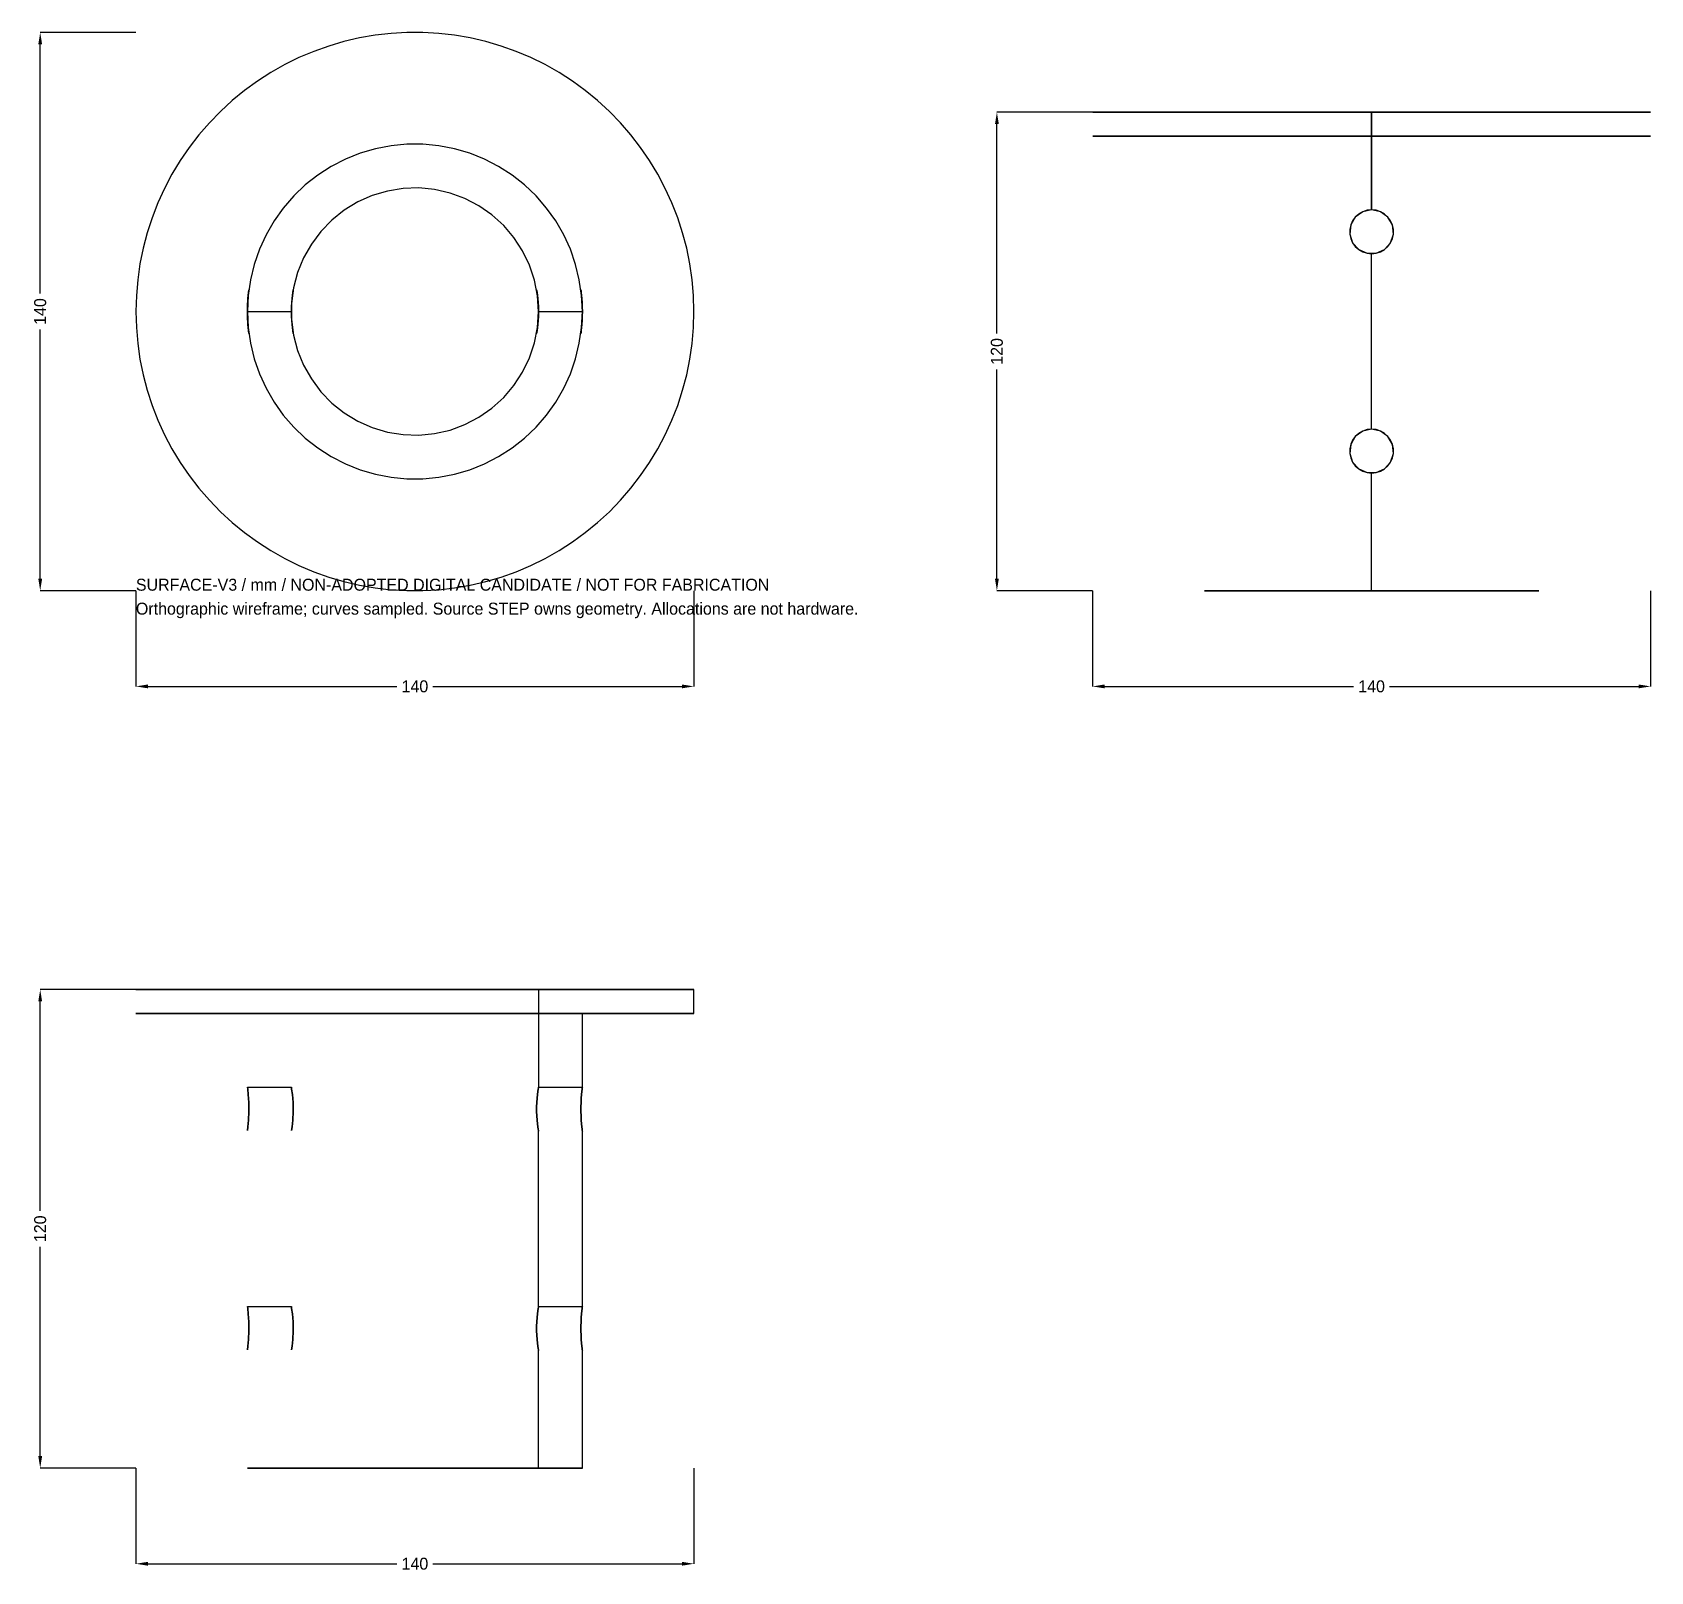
# Model space of a CAD drawing. Header units: millimetres. Extents: x -26 to 380, y -246 to 140.
import ezdxf

# ---------------------------------------------------------------- set-up
doc = ezdxf.new("R2010")
doc.units = ezdxf.units.MM
for name, color, linetype in [('DIMENSIONS', 7, 'Continuous'), ('NOTES', 7, 'Continuous'), ('XY', 7, 'Continuous'), ('XZ', 7, 'Continuous'), ('YZ', 7, 'Continuous')]:
    doc.layers.add(name, color=color, linetype=linetype)
doc.dimstyles.get("Standard").update_dxf_attribs({"dimtxt": 2.5, "dimasz": 2.5, "dimexe": 1.25, "dimexo": 0.625, "dimtad": 1, "dimcen": 2.5, "dimazin": 3, "dimtfac": 1, "dimtmove": 0, "dimatfit": 3})

# ---------------------------------------------------------------- blocks, each defined once
blk = doc.blocks.new('_CLOSEDFILLED')
at = {"color": 0, "linetype": 'BYBLOCK'}
blk.add_solid([(-1, 0.16), (0, 0), (-1, -0.16)], dxfattribs=at)
blk = doc.blocks.new('*D1')
for p, q in [((0, 0), (0, -24)), ((140, 0), (140, -24)), ((3, -24), (65.5, -24)), ((74.5, -24), (137, -24))]:
    blk.add_line(p, q)
at = {"layer": 'Defpoints'}
for p in [(0, 0), (140, 0), (0, -24)]:
    blk.add_point(p, dxfattribs=at)
at = {"layer": 'DIMENSIONS', "xscale": 3, "yscale": 3, "rotation": 180}
blk.add_blockref('_CLOSEDFILLED', (0, -24), dxfattribs=at)
at = {"layer": 'DIMENSIONS', "xscale": 3, "yscale": 3}
blk.add_blockref('_CLOSEDFILLED', (140, -24), dxfattribs=at)
at = {"layer": 'DIMENSIONS', "insert": (70, -24), "char_height": 3, "attachment_point": 5}
blk.add_mtext('140', dxfattribs=at)
blk = doc.blocks.new('*D2')
for p, q in [((0, 140), (-24, 140)), ((-24, 74.5), (-24, 137)), ((-24, 3), (-24, 65.5)), ((0, 0), (-24, 0))]:
    blk.add_line(p, q)
at = {"layer": 'Defpoints'}
for p in [(0, 140), (-24, 0), (0, 0)]:
    blk.add_point(p, dxfattribs=at)
at = {"layer": 'DIMENSIONS', "xscale": 3, "yscale": 3}
for p, rotation in [((-24, 140), 90), ((-24, 0), 270)]:
    blk.add_blockref('_CLOSEDFILLED', p, dxfattribs=dict(at, rotation=rotation))
at = {"layer": 'DIMENSIONS', "insert": (-24, 70), "char_height": 3, "attachment_point": 5, "rotation": 90}
blk.add_mtext('140', dxfattribs=at)
blk = doc.blocks.new('*D3')
for p, q in [((0, -220), (0, -244)), ((140, -220), (140, -244)), ((3, -244), (65.5, -244)), ((74.5, -244), (137, -244))]:
    blk.add_line(p, q)
at = {"layer": 'Defpoints'}
for p in [(0, -220), (140, -220), (0, -244)]:
    blk.add_point(p, dxfattribs=at)
at = {"layer": 'DIMENSIONS', "xscale": 3, "yscale": 3, "rotation": 180}
blk.add_blockref('_CLOSEDFILLED', (0, -244), dxfattribs=at)
at = {"layer": 'DIMENSIONS', "xscale": 3, "yscale": 3}
blk.add_blockref('_CLOSEDFILLED', (140, -244), dxfattribs=at)
at = {"layer": 'DIMENSIONS', "insert": (70, -244), "char_height": 3, "attachment_point": 5}
blk.add_mtext('140', dxfattribs=at)
blk = doc.blocks.new('*D4')
for p, q in [((0, -100), (-24, -100)), ((-24, -155.5), (-24, -103)), ((-24, -217), (-24, -164.5)), ((0, -220), (-24, -220))]:
    blk.add_line(p, q)
at = {"layer": 'Defpoints'}
for p in [(0, -100), (-24, -220), (0, -220)]:
    blk.add_point(p, dxfattribs=at)
at = {"layer": 'DIMENSIONS', "xscale": 3, "yscale": 3}
for p, rotation in [((-24, -100), 90), ((-24, -220), 270)]:
    blk.add_blockref('_CLOSEDFILLED', p, dxfattribs=dict(at, rotation=rotation))
at = {"layer": 'DIMENSIONS', "insert": (-24, -160), "char_height": 3, "attachment_point": 5, "rotation": 90}
blk.add_mtext('120', dxfattribs=at)
blk = doc.blocks.new('*D5')
for p, q in [((240, 0), (240, -24)), ((380, 0), (380, -24)), ((243, -24), (305.5, -24)), ((314.5, -24), (377, -24))]:
    blk.add_line(p, q)
at = {"layer": 'Defpoints'}
for p in [(240, 0), (380, 0), (240, -24)]:
    blk.add_point(p, dxfattribs=at)
at = {"layer": 'DIMENSIONS', "xscale": 3, "yscale": 3, "rotation": 180}
blk.add_blockref('_CLOSEDFILLED', (240, -24), dxfattribs=at)
at = {"layer": 'DIMENSIONS', "xscale": 3, "yscale": 3}
blk.add_blockref('_CLOSEDFILLED', (380, -24), dxfattribs=at)
at = {"layer": 'DIMENSIONS', "insert": (310, -24), "char_height": 3, "attachment_point": 5}
blk.add_mtext('140', dxfattribs=at)
blk = doc.blocks.new('*D6')
for p, q in [((240, 120), (216, 120)), ((216, 64.5), (216, 117)), ((216, 3), (216, 55.5)), ((240, 0), (216, 0))]:
    blk.add_line(p, q)
at = {"layer": 'Defpoints'}
for p in [(240, 120), (216, 0), (240, 0)]:
    blk.add_point(p, dxfattribs=at)
at = {"layer": 'DIMENSIONS', "xscale": 3, "yscale": 3}
for p, rotation in [((216, 120), 90), ((216, 0), 270)]:
    blk.add_blockref('_CLOSEDFILLED', p, dxfattribs=dict(at, rotation=rotation))
at = {"layer": 'DIMENSIONS', "insert": (216, 60), "char_height": 3, "attachment_point": 5, "rotation": 90}
blk.add_mtext('120', dxfattribs=at)

msp = doc.modelspace()

# ---------------------------------------------------------------- linework, layer by layer
at = {"layer": 'XY'}
for points in [[(140, 70), (139.8858, 73.9962), (139.5437, 77.9794), (138.9748, 81.9366), (138.1808, 85.8548), (137.1645, 89.7213), (135.9291, 93.5235), (134.4787, 97.2489), (132.8179, 100.8855), (130.9522, 104.4213), (128.8877, 107.8449), (126.6312, 111.145), (124.1899, 114.3109), (121.5719, 117.3322), (118.7856, 120.1992), (115.8403, 122.9025), (112.7454, 125.4332), (109.511, 127.783), (106.1478, 129.9444), (102.6667, 131.9103), (99.0791, 133.6742), (95.3965, 135.2305), (91.6312, 136.574), (87.7953, 137.7003), (83.9013, 138.6058), (79.962, 139.2875), (75.9903, 139.7432), (71.9989, 139.9715), (68.0011, 139.9715), (64.0097, 139.7432), (60.038, 139.2875), (56.0987, 138.6058), (52.2047, 137.7003), (48.3688, 136.574), (44.6035, 135.2305), (40.9209, 133.6742), (37.3333, 131.9103), (33.8522, 129.9444), (30.489, 127.783), (27.2546, 125.4332), (24.1597, 122.9025), (21.2144, 120.1992), (18.4281, 117.3322), (15.8101, 114.3109), (13.3688, 111.145), (11.1123, 107.8449), (9.0478, 104.4213), (7.1821, 100.8855), (5.5213, 97.2489), (4.0709, 93.5235), (2.8355, 89.7213), (1.8192, 85.8548), (1.0252, 81.9366), (0.4563, 77.9794), (0.1142, 73.9962), (0, 70), (0.1142, 66.0038), (0.4563, 62.0206), (1.0252, 58.0634), (1.8192, 54.1452), (2.8355, 50.2787), (4.0709, 46.4765), (5.5213, 42.7511), (7.1821, 39.1145), (9.0478, 35.5787), (11.1123, 32.1551), (13.3688, 28.855), (15.8101, 25.6891), (18.4281, 22.6678), (21.2144, 19.8008), (24.1597, 17.0975), (27.2546, 14.5668), (30.489, 12.217), (33.8522, 10.0556), (37.3333, 8.0897), (40.9209, 6.3258), (44.6035, 4.7695), (48.3688, 3.426), (52.2047, 2.2997), (56.0987, 1.3942), (60.038, 0.7125), (64.0097, 0.2568), (68.0011, 0.0285), (71.9989, 0.0285), (75.9903, 0.2568), (79.962, 0.7125), (83.9013, 1.3942), (87.7953, 2.2997), (91.6312, 3.426), (95.3965, 4.7695), (99.0791, 6.3258), (102.6667, 8.0897), (106.1478, 10.0556), (109.511, 12.217), (112.7454, 14.5668), (115.8403, 17.0975), (118.7856, 19.8008), (121.5719, 22.6678), (124.1899, 25.6891), (126.6312, 28.855), (128.8877, 32.1551), (130.9522, 35.5787), (132.8179, 39.1145), (134.4787, 42.7511), (135.9291, 46.4765), (137.1645, 50.2787), (138.1808, 54.1452), (138.9748, 58.0634), (139.5437, 62.0206), (139.8858, 66.0038), (140, 70)], [(140, 70), (139.8858, 73.9962), (139.5437, 77.9794), (138.9748, 81.9366), (138.1808, 85.8548), (137.1645, 89.7213), (135.9291, 93.5235), (134.4787, 97.2489), (132.8179, 100.8855), (130.9522, 104.4213), (128.8877, 107.8449), (126.6312, 111.145), (124.1899, 114.3109), (121.5719, 117.3322), (118.7856, 120.1992), (115.8403, 122.9025), (112.7454, 125.4332), (109.511, 127.783), (106.1478, 129.9444), (102.6667, 131.9103), (99.0791, 133.6742), (95.3965, 135.2305), (91.6312, 136.574), (87.7953, 137.7003), (83.9013, 138.6058), (79.962, 139.2875), (75.9903, 139.7432), (71.9989, 139.9715), (68.0011, 139.9715), (64.0097, 139.7432), (60.038, 139.2875), (56.0987, 138.6058), (52.2047, 137.7003), (48.3688, 136.574), (44.6035, 135.2305), (40.9209, 133.6742), (37.3333, 131.9103), (33.8522, 129.9444), (30.489, 127.783), (27.2546, 125.4332), (24.1597, 122.9025), (21.2144, 120.1992), (18.4281, 117.3322), (15.8101, 114.3109), (13.3688, 111.145), (11.1123, 107.8449), (9.0478, 104.4213), (7.1821, 100.8855), (5.5213, 97.2489), (4.0709, 93.5235), (2.8355, 89.7213), (1.8192, 85.8548), (1.0252, 81.9366), (0.4563, 77.9794), (0.1142, 73.9962), (0, 70), (0.1142, 66.0038), (0.4563, 62.0206), (1.0252, 58.0634), (1.8192, 54.1452), (2.8355, 50.2787), (4.0709, 46.4765), (5.5213, 42.7511), (7.1821, 39.1145), (9.0478, 35.5787), (11.1123, 32.1551), (13.3688, 28.855), (15.8101, 25.6891), (18.4281, 22.6678), (21.2144, 19.8008), (24.1597, 17.0975), (27.2546, 14.5668), (30.489, 12.217), (33.8522, 10.0556), (37.3333, 8.0897), (40.9209, 6.3258), (44.6035, 4.7695), (48.3688, 3.426), (52.2047, 2.2997), (56.0987, 1.3942), (60.038, 0.7125), (64.0097, 0.2568), (68.0011, 0.0285), (71.9989, 0.0285), (75.9903, 0.2568), (79.962, 0.7125), (83.9013, 1.3942), (87.7953, 2.2997), (91.6312, 3.426), (95.3965, 4.7695), (99.0791, 6.3258), (102.6667, 8.0897), (106.1478, 10.0556), (109.511, 12.217), (112.7454, 14.5668), (115.8403, 17.0975), (118.7856, 19.8008), (121.5719, 22.6678), (124.1899, 25.6891), (126.6312, 28.855), (128.8877, 32.1551), (130.9522, 35.5787), (132.8179, 39.1145), (134.4787, 42.7511), (135.9291, 46.4765), (137.1645, 50.2787), (138.1808, 54.1452), (138.9748, 58.0634), (139.5437, 62.0206), (139.8858, 66.0038), (140, 70)], [(112, 70), (111.8098, 73.9924), (111.241, 77.9486), (110.2987, 81.8328), (108.9915, 85.6098), (107.3311, 89.2455), (105.3326, 92.7069), (103.0142, 95.9627), (100.3968, 98.9833), (97.5042, 101.7415), (94.3624, 104.2122), (91, 106.3731), (87.4474, 108.2045), (83.7369, 109.69), (79.9019, 110.8161), (75.9772, 111.5725), (71.9984, 111.9524), (68.0016, 111.9524), (64.0228, 111.5725), (60.0981, 110.8161), (56.2631, 109.69), (52.5526, 108.2045), (49, 106.3731), (45.6376, 104.2122), (42.4958, 101.7415), (39.6032, 98.9833), (36.9858, 95.9627), (34.6674, 92.7069), (32.6689, 89.2455), (31.0085, 85.6098), (29.7013, 81.8328), (28.759, 77.9486), (28.1902, 73.9924), (28, 70), (28.1902, 66.0076), (28.759, 62.0514), (29.7013, 58.1672), (31.0085, 54.3902), (32.6689, 50.7545), (34.6674, 47.2931), (36.9858, 44.0373), (39.6032, 41.0167), (42.4958, 38.2585), (45.6376, 35.7878), (49, 33.6269), (52.5526, 31.7955), (56.2631, 30.31), (60.0981, 29.1839), (64.0228, 28.4275), (68.0016, 28.0476), (71.9984, 28.0476), (75.9772, 28.4275), (79.9019, 29.1839), (83.7369, 30.31), (87.4474, 31.7955), (91, 33.6269), (94.3624, 35.7878), (97.5042, 38.2585), (100.3968, 41.0167), (103.0142, 44.0373), (105.3326, 47.2931), (107.3311, 50.7545), (108.9915, 54.3902), (110.2987, 58.1672), (111.241, 62.0514), (111.8098, 66.0076), (112, 70)], [(112, 70), (111.8098, 73.9924), (111.241, 77.9486), (110.2987, 81.8328), (108.9915, 85.6098), (107.3311, 89.2455), (105.3326, 92.7069), (103.0142, 95.9627), (100.3968, 98.9833), (97.5042, 101.7415), (94.3624, 104.2122), (91, 106.3731), (87.4474, 108.2045), (83.7369, 109.69), (79.9019, 110.8161), (75.9772, 111.5725), (71.9984, 111.9524), (68.0016, 111.9524), (64.0228, 111.5725), (60.0981, 110.8161), (56.2631, 109.69), (52.5526, 108.2045), (49, 106.3731), (45.6376, 104.2122), (42.4958, 101.7415), (39.6032, 98.9833), (36.9858, 95.9627), (34.6674, 92.7069), (32.6689, 89.2455), (31.0085, 85.6098), (29.7013, 81.8328), (28.759, 77.9486), (28.1902, 73.9924), (28, 70), (28.1902, 66.0076), (28.759, 62.0514), (29.7013, 58.1672), (31.0085, 54.3902), (32.6689, 50.7545), (34.6674, 47.2931), (36.9858, 44.0373), (39.6032, 41.0167), (42.4958, 38.2585), (45.6376, 35.7878), (49, 33.6269), (52.5526, 31.7955), (56.2631, 30.31), (60.0981, 29.1839), (64.0228, 28.4275), (68.0016, 28.0476), (71.9984, 28.0476), (75.9772, 28.4275), (79.9019, 29.1839), (83.7369, 30.31), (87.4474, 31.7955), (91, 33.6269), (94.3624, 35.7878), (97.5042, 38.2585), (100.3968, 41.0167), (103.0142, 44.0373), (105.3326, 47.2931), (107.3311, 50.7545), (108.9915, 54.3902), (110.2987, 58.1672), (111.241, 62.0514), (111.8098, 66.0076), (112, 70)], [(101, 70), (100.7455, 73.9642), (99.9861, 77.8633), (98.7344, 81.6333), (97.0109, 85.2122), (94.8438, 88.5414), (92.2688, 91.5662), (89.3282, 94.2368), (86.0702, 96.5094), (82.5483, 98.3468), (78.8204, 99.7187), (74.9476, 100.6026), (70.9936, 100.9841), (67.0233, 100.8568), (63.1019, 100.2228), (59.2937, 99.0925), (55.6613, 97.4846), (52.2644, 95.4253), (49.1587, 92.9486), (46.3952, 90.0951), (44.0193, 86.9116), (42.07, 83.4504), (40.5793, 79.7684), (39.5717, 75.9259), (39.0637, 71.9862), (39.0637, 68.0138), (39.5717, 64.0741), (40.5793, 60.2316), (42.07, 56.5496), (44.0193, 53.0884), (46.3952, 49.9049), (49.1587, 47.0514), (52.2644, 44.5747), (55.6613, 42.5154), (59.2937, 40.9075), (63.1019, 39.7772), (67.0233, 39.1432), (70.9936, 39.0159), (74.9476, 39.3974), (78.8204, 40.2813), (82.5483, 41.6532), (86.0702, 43.4906), (89.3282, 45.7632), (92.2688, 48.4338), (94.8438, 51.4586), (97.0109, 54.7878), (98.7344, 58.3667), (99.9861, 62.1367), (100.7455, 66.0358), (101, 70)], [(101, 70), (100.7455, 73.9642), (99.9861, 77.8633), (98.7344, 81.6333), (97.0109, 85.2122), (94.8438, 88.5414), (92.2688, 91.5662), (89.3282, 94.2368), (86.0702, 96.5094), (82.5483, 98.3468), (78.8204, 99.7187), (74.9476, 100.6026), (70.9936, 100.9841), (67.0233, 100.8568), (63.1019, 100.2228), (59.2937, 99.0925), (55.6613, 97.4846), (52.2644, 95.4253), (49.1587, 92.9486), (46.3952, 90.0951), (44.0193, 86.9116), (42.07, 83.4504), (40.5793, 79.7684), (39.5717, 75.9259), (39.0637, 71.9862), (39.0637, 68.0138), (39.5717, 64.0741), (40.5793, 60.2316), (42.07, 56.5496), (44.0193, 53.0884), (46.3952, 49.9049), (49.1587, 47.0514), (52.2644, 44.5747), (55.6613, 42.5154), (59.2937, 40.9075), (63.1019, 39.7772), (67.0233, 39.1432), (70.9936, 39.0159), (74.9476, 39.3974), (78.8204, 40.2813), (82.5483, 41.6532), (86.0702, 43.4906), (89.3282, 45.7632), (92.2688, 48.4338), (94.8438, 51.4586), (97.0109, 54.7878), (98.7344, 58.3667), (99.9861, 62.1367), (100.7455, 66.0358), (101, 70)], [(28, 70), (28.0597, 67.7616), (28.1993, 65.9129), (28.3269, 64.7696), (28.3577, 64.5302), (28.2709, 65.2375), (28.1247, 66.7665), (28.0156, 68.8554), (28.0156, 71.1446), (28.1247, 73.2335), (28.2709, 74.7625), (28.3577, 75.4698), (28.3269, 75.2304), (28.1993, 74.0871), (28.0597, 72.2384), (28, 70)], [(28, 70), (28.0597, 67.7616), (28.1993, 65.9129), (28.3269, 64.7696), (28.3577, 64.5302), (28.2709, 65.2375), (28.1247, 66.7665), (28.0156, 68.8554), (28.0156, 71.1446), (28.1247, 73.2335), (28.2709, 74.7625), (28.3577, 75.4698), (28.3269, 75.2304), (28.1993, 74.0871), (28.0597, 72.2384), (28, 70)], [(39, 70), (39.081, 67.7604), (39.2706, 65.913), (39.4444, 64.77), (39.4864, 64.5302), (39.3679, 65.238), (39.1692, 66.7658), (39.0212, 68.8545), (39.0212, 71.1455), (39.1692, 73.2342), (39.3679, 74.762), (39.4864, 75.4698), (39.4444, 75.23), (39.2706, 74.087), (39.081, 72.2396), (39, 70)], [(39, 70), (39.081, 67.7604), (39.2706, 65.913), (39.4444, 64.77), (39.4864, 64.5302), (39.3679, 65.238), (39.1692, 66.7658), (39.0212, 68.8545), (39.0212, 71.1455), (39.1692, 73.2342), (39.3679, 74.762), (39.4864, 75.4698), (39.4444, 75.23), (39.2706, 74.087), (39.081, 72.2396), (39, 70)], [(101, 70), (100.9788, 71.1455), (100.919, 72.2396), (100.8308, 73.2342), (100.7294, 74.087), (100.6321, 74.762), (100.5556, 75.23), (100.5136, 75.4698), (100.5136, 75.4698), (100.5556, 75.23), (100.6321, 74.762), (100.7294, 74.087), (100.8308, 73.2342), (100.919, 72.2396), (100.9788, 71.1455), (101, 70)], [(101, 70), (100.9788, 71.1455), (100.919, 72.2396), (100.8308, 73.2342), (100.7294, 74.087), (100.6321, 74.762), (100.5556, 75.23), (100.5136, 75.4698), (100.5136, 75.4698), (100.5556, 75.23), (100.6321, 74.762), (100.7294, 74.087), (100.8308, 73.2342), (100.919, 72.2396), (100.9788, 71.1455), (101, 70)], [(112, 70), (111.9844, 71.1446), (111.9403, 72.2384), (111.8753, 73.2335), (111.8007, 74.0871), (111.7291, 74.7625), (111.6731, 75.2304), (111.6423, 75.4698), (111.6423, 75.4698), (111.6731, 75.2304), (111.7291, 74.7625), (111.8007, 74.0871), (111.8753, 73.2335), (111.9403, 72.2384), (111.9844, 71.1446), (112, 70)], [(112, 70), (111.9844, 71.1446), (111.9403, 72.2384), (111.8753, 73.2335), (111.8007, 74.0871), (111.7291, 74.7625), (111.6731, 75.2304), (111.6423, 75.4698), (111.6423, 75.4698), (111.6731, 75.2304), (111.7291, 74.7625), (111.8007, 74.0871), (111.8753, 73.2335), (111.9403, 72.2384), (111.9844, 71.1446), (112, 70)], [(28, 70), (39, 70)], [(28, 70), (39, 70)], [(101, 70), (100.9788, 68.8545), (100.919, 67.7604), (100.8308, 66.7658), (100.7294, 65.913), (100.6321, 65.238), (100.5556, 64.77), (100.5136, 64.5302), (100.5136, 64.5302), (100.5556, 64.77), (100.6321, 65.238), (100.7294, 65.913), (100.8308, 66.7658), (100.919, 67.7604), (100.9788, 68.8545), (101, 70)], [(101, 70), (100.9788, 68.8545), (100.919, 67.7604), (100.8308, 66.7658), (100.7294, 65.913), (100.6321, 65.238), (100.5556, 64.77), (100.5136, 64.5302), (100.5136, 64.5302), (100.5556, 64.77), (100.6321, 65.238), (100.7294, 65.913), (100.8308, 66.7658), (100.919, 67.7604), (100.9788, 68.8545), (101, 70)], [(101, 70), (112, 70)], [(101, 70), (112, 70)], [(112, 70), (111.9844, 68.8554), (111.9403, 67.7616), (111.8753, 66.7665), (111.8007, 65.9129), (111.7291, 65.2375), (111.6731, 64.7696), (111.6423, 64.5302), (111.6423, 64.5302), (111.6731, 64.7696), (111.7291, 65.2375), (111.8007, 65.9129), (111.8753, 66.7665), (111.9403, 67.7616), (111.9844, 68.8554), (112, 70)], [(112, 70), (111.9844, 68.8554), (111.9403, 67.7616), (111.8753, 66.7665), (111.8007, 65.9129), (111.7291, 65.2375), (111.6731, 64.7696), (111.6423, 64.5302), (111.6423, 64.5302), (111.6731, 64.7696), (111.7291, 65.2375), (111.8007, 65.9129), (111.8753, 66.7665), (111.9403, 67.7616), (111.9844, 68.8554), (112, 70)]]:
    msp.add_lwpolyline(points, dxfattribs=at)
at = {"layer": 'XZ'}
for points in [[(140, -100), (139.8858, -100), (139.5437, -100), (138.9748, -100), (138.1808, -100), (137.1645, -100), (135.9291, -100), (134.4787, -100), (132.8179, -100), (130.9522, -100), (128.8877, -100), (126.6312, -100), (124.1899, -100), (121.5719, -100), (118.7856, -100), (115.8403, -100), (112.7454, -100), (109.511, -100), (106.1478, -100), (102.6667, -100), (99.0791, -100), (95.3965, -100), (91.6312, -100), (87.7953, -100), (83.9013, -100), (79.962, -100), (75.9903, -100), (71.9989, -100), (68.0011, -100), (64.0097, -100), (60.038, -100), (56.0987, -100), (52.2047, -100), (48.3688, -100), (44.6035, -100), (40.9209, -100), (37.3333, -100), (33.8522, -100), (30.489, -100), (27.2546, -100), (24.1597, -100), (21.2144, -100), (18.4281, -100), (15.8101, -100), (13.3688, -100), (11.1123, -100), (9.0478, -100), (7.1821, -100), (5.5213, -100), (4.0709, -100), (2.8355, -100), (1.8192, -100), (1.0252, -100), (0.4563, -100), (0.1142, -100), (0, -100), (0.1142, -100), (0.4563, -100), (1.0252, -100), (1.8192, -100), (2.8355, -100), (4.0709, -100), (5.5213, -100), (7.1821, -100), (9.0478, -100), (11.1123, -100), (13.3688, -100), (15.8101, -100), (18.4281, -100), (21.2144, -100), (24.1597, -100), (27.2546, -100), (30.489, -100), (33.8522, -100), (37.3333, -100), (40.9209, -100), (44.6035, -100), (48.3688, -100), (52.2047, -100), (56.0987, -100), (60.038, -100), (64.0097, -100), (68.0011, -100), (71.9989, -100), (75.9903, -100), (79.962, -100), (83.9013, -100), (87.7953, -100), (91.6312, -100), (95.3965, -100), (99.0791, -100), (102.6667, -100), (106.1478, -100), (109.511, -100), (112.7454, -100), (115.8403, -100), (118.7856, -100), (121.5719, -100), (124.1899, -100), (126.6312, -100), (128.8877, -100), (130.9522, -100), (132.8179, -100), (134.4787, -100), (135.9291, -100), (137.1645, -100), (138.1808, -100), (138.9748, -100), (139.5437, -100), (139.8858, -100), (140, -100)], [(101, -100), (100.7455, -100), (99.9861, -100), (98.7344, -100), (97.0109, -100), (94.8438, -100), (92.2688, -100), (89.3282, -100), (86.0702, -100), (82.5483, -100), (78.8204, -100), (74.9476, -100), (70.9936, -100), (67.0233, -100), (63.1019, -100), (59.2937, -100), (55.6613, -100), (52.2644, -100), (49.1587, -100), (46.3952, -100), (44.0193, -100), (42.07, -100), (40.5793, -100), (39.5717, -100), (39.0637, -100), (39.0637, -100), (39.5717, -100), (40.5793, -100), (42.07, -100), (44.0193, -100), (46.3952, -100), (49.1587, -100), (52.2644, -100), (55.6613, -100), (59.2937, -100), (63.1019, -100), (67.0233, -100), (70.9936, -100), (74.9476, -100), (78.8204, -100), (82.5483, -100), (86.0702, -100), (89.3282, -100), (92.2688, -100), (94.8438, -100), (97.0109, -100), (98.7344, -100), (99.9861, -100), (100.7455, -100), (101, -100)], [(101, -100), (101, -124.5)], [(140, -106), (140, -100)], [(140, -106), (139.8858, -106), (139.5437, -106), (138.9748, -106), (138.1808, -106), (137.1645, -106), (135.9291, -106), (134.4787, -106), (132.8179, -106), (130.9522, -106), (128.8877, -106), (126.6312, -106), (124.1899, -106), (121.5719, -106), (118.7856, -106), (115.8403, -106), (112.7454, -106), (109.511, -106), (106.1478, -106), (102.6667, -106), (99.0791, -106), (95.3965, -106), (91.6312, -106), (87.7953, -106), (83.9013, -106), (79.962, -106), (75.9903, -106), (71.9989, -106), (68.0011, -106), (64.0097, -106), (60.038, -106), (56.0987, -106), (52.2047, -106), (48.3688, -106), (44.6035, -106), (40.9209, -106), (37.3333, -106), (33.8522, -106), (30.489, -106), (27.2546, -106), (24.1597, -106), (21.2144, -106), (18.4281, -106), (15.8101, -106), (13.3688, -106), (11.1123, -106), (9.0478, -106), (7.1821, -106), (5.5213, -106), (4.0709, -106), (2.8355, -106), (1.8192, -106), (1.0252, -106), (0.4563, -106), (0.1142, -106), (0, -106), (0.1142, -106), (0.4563, -106), (1.0252, -106), (1.8192, -106), (2.8355, -106), (4.0709, -106), (5.5213, -106), (7.1821, -106), (9.0478, -106), (11.1123, -106), (13.3688, -106), (15.8101, -106), (18.4281, -106), (21.2144, -106), (24.1597, -106), (27.2546, -106), (30.489, -106), (33.8522, -106), (37.3333, -106), (40.9209, -106), (44.6035, -106), (48.3688, -106), (52.2047, -106), (56.0987, -106), (60.038, -106), (64.0097, -106), (68.0011, -106), (71.9989, -106), (75.9903, -106), (79.962, -106), (83.9013, -106), (87.7953, -106), (91.6312, -106), (95.3965, -106), (99.0791, -106), (102.6667, -106), (106.1478, -106), (109.511, -106), (112.7454, -106), (115.8403, -106), (118.7856, -106), (121.5719, -106), (124.1899, -106), (126.6312, -106), (128.8877, -106), (130.9522, -106), (132.8179, -106), (134.4787, -106), (135.9291, -106), (137.1645, -106), (138.1808, -106), (138.9748, -106), (139.5437, -106), (139.8858, -106), (140, -106)], [(112, -106), (111.8098, -106), (111.241, -106), (110.2987, -106), (108.9915, -106), (107.3311, -106), (105.3326, -106), (103.0142, -106), (100.3968, -106), (97.5042, -106), (94.3624, -106), (91, -106), (87.4474, -106), (83.7369, -106), (79.9019, -106), (75.9772, -106), (71.9984, -106), (68.0016, -106), (64.0228, -106), (60.0981, -106), (56.2631, -106), (52.5526, -106), (49, -106), (45.6376, -106), (42.4958, -106), (39.6032, -106), (36.9858, -106), (34.6674, -106), (32.6689, -106), (31.0085, -106), (29.7013, -106), (28.759, -106), (28.1902, -106), (28, -106), (28.1902, -106), (28.759, -106), (29.7013, -106), (31.0085, -106), (32.6689, -106), (34.6674, -106), (36.9858, -106), (39.6032, -106), (42.4958, -106), (45.6376, -106), (49, -106), (52.5526, -106), (56.2631, -106), (60.0981, -106), (64.0228, -106), (68.0016, -106), (71.9984, -106), (75.9772, -106), (79.9019, -106), (83.7369, -106), (87.4474, -106), (91, -106), (94.3624, -106), (97.5042, -106), (100.3968, -106), (103.0142, -106), (105.3326, -106), (107.3311, -106), (108.9915, -106), (110.2987, -106), (111.241, -106), (111.8098, -106), (112, -106)], [(112, -124.5), (112, -106)], [(28, -124.5), (28.0597, -124.9761), (28.1993, -126.3196), (28.3269, -128.2991), (28.3577, -130.5755), (28.2709, -132.7511), (28.1247, -134.4491), (28.0156, -135.3796), (28.0156, -135.3796), (28.1247, -134.4491), (28.2709, -132.7511), (28.3577, -130.5755), (28.3269, -128.2991), (28.1993, -126.3196), (28.0597, -124.9761), (28, -124.5)], [(28, -124.5), (39, -124.5)], [(39, -124.5), (39.081, -124.9766), (39.2706, -126.3194), (39.4444, -128.2979), (39.4864, -130.576), (39.3679, -132.752), (39.1692, -134.4486), (39.0212, -135.3794), (39.0212, -135.3794), (39.1692, -134.4486), (39.3679, -132.752), (39.4864, -130.576), (39.4444, -128.2979), (39.2706, -126.3194), (39.081, -124.9766), (39, -124.5)], [(101, -135.5), (100.9788, -135.3794), (100.919, -135.0234), (100.8308, -134.4486), (100.7294, -133.6806), (100.6321, -132.752), (100.5556, -131.7021), (100.5136, -130.576), (100.5136, -129.424), (100.5556, -128.2979), (100.6321, -127.248), (100.7294, -126.3194), (100.8308, -125.5514), (100.919, -124.9766), (100.9788, -124.6206), (101, -124.5)], [(101, -124.5), (100.9788, -124.6206), (100.919, -124.9766), (100.8308, -125.5514), (100.7294, -126.3194), (100.6321, -127.248), (100.5556, -128.2979), (100.5136, -129.424), (100.5136, -130.576), (100.5556, -131.7021), (100.6321, -132.752), (100.7294, -133.6806), (100.8308, -134.4486), (100.919, -135.0234), (100.9788, -135.3794), (101, -135.5)], [(101, -124.5), (112, -124.5)], [(112, -124.5), (111.9844, -124.6204), (111.9403, -124.9761), (111.8753, -125.5509), (111.8007, -126.3196), (111.7291, -127.2489), (111.6731, -128.2991), (111.6423, -129.4245), (111.6423, -130.5755), (111.6731, -131.7009), (111.7291, -132.7511), (111.8007, -133.6804), (111.8753, -134.4491), (111.9403, -135.0239), (111.9844, -135.3796), (112, -135.5)], [(112, -135.5), (111.9844, -135.3796), (111.9403, -135.0239), (111.8753, -134.4491), (111.8007, -133.6804), (111.7291, -132.7511), (111.6731, -131.7009), (111.6423, -130.5755), (111.6423, -129.4245), (111.6731, -128.2991), (111.7291, -127.2489), (111.8007, -126.3196), (111.8753, -125.5509), (111.9403, -124.9761), (111.9844, -124.6204), (112, -124.5)], [(101, -179.5), (101, -135.5)], [(112, -179.5), (112, -135.5)], [(28, -179.5), (28.0597, -179.9761), (28.1993, -181.3196), (28.3269, -183.2991), (28.3577, -185.5755), (28.2709, -187.7511), (28.1247, -189.4491), (28.0156, -190.3796), (28.0156, -190.3796), (28.1247, -189.4491), (28.2709, -187.7511), (28.3577, -185.5755), (28.3269, -183.2991), (28.1993, -181.3196), (28.0597, -179.9761), (28, -179.5)], [(28, -179.5), (39, -179.5)], [(39, -179.5), (39.081, -179.9766), (39.2706, -181.3194), (39.4444, -183.2979), (39.4864, -185.576), (39.3679, -187.752), (39.1692, -189.4486), (39.0212, -190.3794), (39.0212, -190.3794), (39.1692, -189.4486), (39.3679, -187.752), (39.4864, -185.576), (39.4444, -183.2979), (39.2706, -181.3194), (39.081, -179.9766), (39, -179.5)], [(101, -190.5), (100.9788, -190.3794), (100.919, -190.0234), (100.8308, -189.4486), (100.7294, -188.6806), (100.6321, -187.752), (100.5556, -186.7021), (100.5136, -185.576), (100.5136, -184.424), (100.5556, -183.2979), (100.6321, -182.248), (100.7294, -181.3194), (100.8308, -180.5514), (100.919, -179.9766), (100.9788, -179.6206), (101, -179.5)], [(101, -179.5), (100.9788, -179.6206), (100.919, -179.9766), (100.8308, -180.5514), (100.7294, -181.3194), (100.6321, -182.248), (100.5556, -183.2979), (100.5136, -184.424), (100.5136, -185.576), (100.5556, -186.7021), (100.6321, -187.752), (100.7294, -188.6806), (100.8308, -189.4486), (100.919, -190.0234), (100.9788, -190.3794), (101, -190.5)], [(101, -179.5), (112, -179.5)], [(112, -179.5), (111.9844, -179.6204), (111.9403, -179.9761), (111.8753, -180.5509), (111.8007, -181.3196), (111.7291, -182.2489), (111.6731, -183.2991), (111.6423, -184.4245), (111.6423, -185.5755), (111.6731, -186.7009), (111.7291, -187.7511), (111.8007, -188.6804), (111.8753, -189.4491), (111.9403, -190.0239), (111.9844, -190.3796), (112, -190.5)], [(112, -190.5), (111.9844, -190.3796), (111.9403, -190.0239), (111.8753, -189.4491), (111.8007, -188.6804), (111.7291, -187.7511), (111.6731, -186.7009), (111.6423, -185.5755), (111.6423, -184.4245), (111.6731, -183.2991), (111.7291, -182.2489), (111.8007, -181.3196), (111.8753, -180.5509), (111.9403, -179.9761), (111.9844, -179.6204), (112, -179.5)], [(101, -220), (101, -190.5)], [(112, -220), (112, -190.5)], [(112, -220), (111.8098, -220), (111.241, -220), (110.2987, -220), (108.9915, -220), (107.3311, -220), (105.3326, -220), (103.0142, -220), (100.3968, -220), (97.5042, -220), (94.3624, -220), (91, -220), (87.4474, -220), (83.7369, -220), (79.9019, -220), (75.9772, -220), (71.9984, -220), (68.0016, -220), (64.0228, -220), (60.0981, -220), (56.2631, -220), (52.5526, -220), (49, -220), (45.6376, -220), (42.4958, -220), (39.6032, -220), (36.9858, -220), (34.6674, -220), (32.6689, -220), (31.0085, -220), (29.7013, -220), (28.759, -220), (28.1902, -220), (28, -220), (28.1902, -220), (28.759, -220), (29.7013, -220), (31.0085, -220), (32.6689, -220), (34.6674, -220), (36.9858, -220), (39.6032, -220), (42.4958, -220), (45.6376, -220), (49, -220), (52.5526, -220), (56.2631, -220), (60.0981, -220), (64.0228, -220), (68.0016, -220), (71.9984, -220), (75.9772, -220), (79.9019, -220), (83.7369, -220), (87.4474, -220), (91, -220), (94.3624, -220), (97.5042, -220), (100.3968, -220), (103.0142, -220), (105.3326, -220), (107.3311, -220), (108.9915, -220), (110.2987, -220), (111.241, -220), (111.8098, -220), (112, -220)], [(101, -220), (100.7455, -220), (99.9861, -220), (98.7344, -220), (97.0109, -220), (94.8438, -220), (92.2688, -220), (89.3282, -220), (86.0702, -220), (82.5483, -220), (78.8204, -220), (74.9476, -220), (70.9936, -220), (67.0233, -220), (63.1019, -220), (59.2937, -220), (55.6613, -220), (52.2644, -220), (49.1587, -220), (46.3952, -220), (44.0193, -220), (42.07, -220), (40.5793, -220), (39.5717, -220), (39.0637, -220), (39.0637, -220), (39.5717, -220), (40.5793, -220), (42.07, -220), (44.0193, -220), (46.3952, -220), (49.1587, -220), (52.2644, -220), (55.6613, -220), (59.2937, -220), (63.1019, -220), (67.0233, -220), (70.9936, -220), (74.9476, -220), (78.8204, -220), (82.5483, -220), (86.0702, -220), (89.3282, -220), (92.2688, -220), (94.8438, -220), (97.0109, -220), (98.7344, -220), (99.9861, -220), (100.7455, -220), (101, -220)]]:
    msp.add_lwpolyline(points, dxfattribs=at)
at = {"layer": 'YZ'}
for points in [[(310, 120), (313.9962, 120), (317.9794, 120), (321.9366, 120), (325.8548, 120), (329.7213, 120), (333.5235, 120), (337.2489, 120), (340.8855, 120), (344.4213, 120), (347.8449, 120), (351.145, 120), (354.3109, 120), (357.3322, 120), (360.1992, 120), (362.9025, 120), (365.4332, 120), (367.783, 120), (369.9444, 120), (371.9103, 120), (373.6742, 120), (375.2305, 120), (376.574, 120), (377.7003, 120), (378.6058, 120), (379.2875, 120), (379.7432, 120), (379.9715, 120), (379.9715, 120), (379.7432, 120), (379.2875, 120), (378.6058, 120), (377.7003, 120), (376.574, 120), (375.2305, 120), (373.6742, 120), (371.9103, 120), (369.9444, 120), (367.783, 120), (365.4332, 120), (362.9025, 120), (360.1992, 120), (357.3322, 120), (354.3109, 120), (351.145, 120), (347.8449, 120), (344.4213, 120), (340.8855, 120), (337.2489, 120), (333.5235, 120), (329.7213, 120), (325.8548, 120), (321.9366, 120), (317.9794, 120), (313.9962, 120), (310, 120), (306.0038, 120), (302.0206, 120), (298.0634, 120), (294.1452, 120), (290.2787, 120), (286.4765, 120), (282.7511, 120), (279.1145, 120), (275.5787, 120), (272.1551, 120), (268.855, 120), (265.6891, 120), (262.6678, 120), (259.8008, 120), (257.0975, 120), (254.5668, 120), (252.217, 120), (250.0556, 120), (248.0897, 120), (246.3258, 120), (244.7695, 120), (243.426, 120), (242.2997, 120), (241.3942, 120), (240.7125, 120), (240.2568, 120), (240.0285, 120), (240.0285, 120), (240.2568, 120), (240.7125, 120), (241.3942, 120), (242.2997, 120), (243.426, 120), (244.7695, 120), (246.3258, 120), (248.0897, 120), (250.0556, 120), (252.217, 120), (254.5668, 120), (257.0975, 120), (259.8008, 120), (262.6678, 120), (265.6891, 120), (268.855, 120), (272.1551, 120), (275.5787, 120), (279.1145, 120), (282.7511, 120), (286.4765, 120), (290.2787, 120), (294.1452, 120), (298.0634, 120), (302.0206, 120), (306.0038, 120), (310, 120)], [(310, 120), (313.9642, 120), (317.8633, 120), (321.6333, 120), (325.2122, 120), (328.5414, 120), (331.5662, 120), (334.2368, 120), (336.5094, 120), (338.3468, 120), (339.7187, 120), (340.6026, 120), (340.9841, 120), (340.8568, 120), (340.2228, 120), (339.0925, 120), (337.4846, 120), (335.4253, 120), (332.9486, 120), (330.0951, 120), (326.9116, 120), (323.4504, 120), (319.7684, 120), (315.9259, 120), (311.9862, 120), (308.0138, 120), (304.0741, 120), (300.2316, 120), (296.5496, 120), (293.0884, 120), (289.9049, 120), (287.0514, 120), (284.5747, 120), (282.5154, 120), (280.9075, 120), (279.7772, 120), (279.1432, 120), (279.0159, 120), (279.3974, 120), (280.2813, 120), (281.6532, 120), (283.4906, 120), (285.7632, 120), (288.4338, 120), (291.4586, 120), (294.7878, 120), (298.3667, 120), (302.1367, 120), (306.0358, 120), (310, 120)], [(310, 120), (310, 95.5)], [(310, 114), (310, 120)], [(310, 114), (313.9962, 114), (317.9794, 114), (321.9366, 114), (325.8548, 114), (329.7213, 114), (333.5235, 114), (337.2489, 114), (340.8855, 114), (344.4213, 114), (347.8449, 114), (351.145, 114), (354.3109, 114), (357.3322, 114), (360.1992, 114), (362.9025, 114), (365.4332, 114), (367.783, 114), (369.9444, 114), (371.9103, 114), (373.6742, 114), (375.2305, 114), (376.574, 114), (377.7003, 114), (378.6058, 114), (379.2875, 114), (379.7432, 114), (379.9715, 114), (379.9715, 114), (379.7432, 114), (379.2875, 114), (378.6058, 114), (377.7003, 114), (376.574, 114), (375.2305, 114), (373.6742, 114), (371.9103, 114), (369.9444, 114), (367.783, 114), (365.4332, 114), (362.9025, 114), (360.1992, 114), (357.3322, 114), (354.3109, 114), (351.145, 114), (347.8449, 114), (344.4213, 114), (340.8855, 114), (337.2489, 114), (333.5235, 114), (329.7213, 114), (325.8548, 114), (321.9366, 114), (317.9794, 114), (313.9962, 114), (310, 114), (306.0038, 114), (302.0206, 114), (298.0634, 114), (294.1452, 114), (290.2787, 114), (286.4765, 114), (282.7511, 114), (279.1145, 114), (275.5787, 114), (272.1551, 114), (268.855, 114), (265.6891, 114), (262.6678, 114), (259.8008, 114), (257.0975, 114), (254.5668, 114), (252.217, 114), (250.0556, 114), (248.0897, 114), (246.3258, 114), (244.7695, 114), (243.426, 114), (242.2997, 114), (241.3942, 114), (240.7125, 114), (240.2568, 114), (240.0285, 114), (240.0285, 114), (240.2568, 114), (240.7125, 114), (241.3942, 114), (242.2997, 114), (243.426, 114), (244.7695, 114), (246.3258, 114), (248.0897, 114), (250.0556, 114), (252.217, 114), (254.5668, 114), (257.0975, 114), (259.8008, 114), (262.6678, 114), (265.6891, 114), (268.855, 114), (272.1551, 114), (275.5787, 114), (279.1145, 114), (282.7511, 114), (286.4765, 114), (290.2787, 114), (294.1452, 114), (298.0634, 114), (302.0206, 114), (306.0038, 114), (310, 114)], [(310, 114), (313.9924, 114), (317.9486, 114), (321.8328, 114), (325.6098, 114), (329.2455, 114), (332.7069, 114), (335.9627, 114), (338.9833, 114), (341.7415, 114), (344.2122, 114), (346.3731, 114), (348.2045, 114), (349.69, 114), (350.8161, 114), (351.5725, 114), (351.9524, 114), (351.9524, 114), (351.5725, 114), (350.8161, 114), (349.69, 114), (348.2045, 114), (346.3731, 114), (344.2122, 114), (341.7415, 114), (338.9833, 114), (335.9627, 114), (332.7069, 114), (329.2455, 114), (325.6098, 114), (321.8328, 114), (317.9486, 114), (313.9924, 114), (310, 114), (306.0076, 114), (302.0514, 114), (298.1672, 114), (294.3902, 114), (290.7545, 114), (287.2931, 114), (284.0373, 114), (281.0167, 114), (278.2585, 114), (275.7878, 114), (273.6269, 114), (271.7955, 114), (270.31, 114), (269.1839, 114), (268.4275, 114), (268.0476, 114), (268.0476, 114), (268.4275, 114), (269.1839, 114), (270.31, 114), (271.7955, 114), (273.6269, 114), (275.7878, 114), (278.2585, 114), (281.0167, 114), (284.0373, 114), (287.2931, 114), (290.7545, 114), (294.3902, 114), (298.1672, 114), (302.0514, 114), (306.0076, 114), (310, 114)], [(310, 95.5), (310, 114)], [(310, 95.5), (308.8554, 95.3796), (307.7616, 95.0239), (306.7665, 94.4491), (305.9129, 93.6804), (305.2375, 92.7511), (304.7696, 91.7009), (304.5302, 90.5755), (304.5302, 89.4245), (304.7696, 88.2991), (305.2375, 87.2489), (305.9129, 86.3196), (306.7665, 85.5509), (307.7616, 84.9761), (308.8554, 84.6204), (310, 84.5)], [(310, 95.5), (307.7616, 95.0239), (305.9129, 93.6804), (304.7696, 91.7009), (304.5302, 89.4245), (305.2375, 87.2489), (306.7665, 85.5509), (308.8554, 84.6204), (311.1446, 84.6204), (313.2335, 85.5509), (314.7625, 87.2489), (315.4698, 89.4245), (315.2304, 91.7009), (314.0871, 93.6804), (312.2384, 95.0239), (310, 95.5)], [(310, 95.5), (308.8545, 95.3794), (307.7604, 95.0234), (306.7658, 94.4486), (305.913, 93.6806), (305.238, 92.752), (304.77, 91.7021), (304.5302, 90.576), (304.5302, 89.424), (304.77, 88.2979), (305.238, 87.248), (305.913, 86.3194), (306.7658, 85.5514), (307.7604, 84.9766), (308.8545, 84.6206), (310, 84.5)], [(310, 95.5), (307.7604, 95.0234), (305.913, 93.6806), (304.77, 91.7021), (304.5302, 89.424), (305.238, 87.248), (306.7658, 85.5514), (308.8545, 84.6206), (311.1455, 84.6206), (313.2342, 85.5514), (314.762, 87.248), (315.4698, 89.424), (315.23, 91.7021), (314.087, 93.6806), (312.2396, 95.0234), (310, 95.5)], [(310, 84.5), (311.1446, 84.6204), (312.2384, 84.9761), (313.2335, 85.5509), (314.0871, 86.3196), (314.7625, 87.2489), (315.2304, 88.2991), (315.4698, 89.4245), (315.4698, 90.5755), (315.2304, 91.7009), (314.7625, 92.7511), (314.0871, 93.6804), (313.2335, 94.4491), (312.2384, 95.0239), (311.1446, 95.3796), (310, 95.5)], [(310, 84.5), (311.1455, 84.6206), (312.2396, 84.9766), (313.2342, 85.5514), (314.087, 86.3194), (314.762, 87.248), (315.23, 88.2979), (315.4698, 89.424), (315.4698, 90.576), (315.23, 91.7021), (314.762, 92.752), (314.087, 93.6806), (313.2342, 94.4486), (312.2396, 95.0234), (311.1455, 95.3794), (310, 95.5)], [(310, 40.5), (310, 84.5)], [(310, 40.5), (310, 84.5)], [(310, 40.5), (308.8554, 40.3796), (307.7616, 40.0239), (306.7665, 39.4491), (305.9129, 38.6804), (305.2375, 37.7511), (304.7696, 36.7009), (304.5302, 35.5755), (304.5302, 34.4245), (304.7696, 33.2991), (305.2375, 32.2489), (305.9129, 31.3196), (306.7665, 30.5509), (307.7616, 29.9761), (308.8554, 29.6204), (310, 29.5)], [(310, 40.5), (307.7616, 40.0239), (305.9129, 38.6804), (304.7696, 36.7009), (304.5302, 34.4245), (305.2375, 32.2489), (306.7665, 30.5509), (308.8554, 29.6204), (311.1446, 29.6204), (313.2335, 30.5509), (314.7625, 32.2489), (315.4698, 34.4245), (315.2304, 36.7009), (314.0871, 38.6804), (312.2384, 40.0239), (310, 40.5)], [(310, 40.5), (308.8545, 40.3794), (307.7604, 40.0234), (306.7658, 39.4486), (305.913, 38.6806), (305.238, 37.752), (304.77, 36.7021), (304.5302, 35.576), (304.5302, 34.424), (304.77, 33.2979), (305.238, 32.248), (305.913, 31.3194), (306.7658, 30.5514), (307.7604, 29.9766), (308.8545, 29.6206), (310, 29.5)], [(310, 40.5), (307.7604, 40.0234), (305.913, 38.6806), (304.77, 36.7021), (304.5302, 34.424), (305.238, 32.248), (306.7658, 30.5514), (308.8545, 29.6206), (311.1455, 29.6206), (313.2342, 30.5514), (314.762, 32.248), (315.4698, 34.424), (315.23, 36.7021), (314.087, 38.6806), (312.2396, 40.0234), (310, 40.5)], [(310, 29.5), (311.1446, 29.6204), (312.2384, 29.9761), (313.2335, 30.5509), (314.0871, 31.3196), (314.7625, 32.2489), (315.2304, 33.2991), (315.4698, 34.4245), (315.4698, 35.5755), (315.2304, 36.7009), (314.7625, 37.7511), (314.0871, 38.6804), (313.2335, 39.4491), (312.2384, 40.0239), (311.1446, 40.3796), (310, 40.5)], [(310, 29.5), (311.1455, 29.6206), (312.2396, 29.9766), (313.2342, 30.5514), (314.087, 31.3194), (314.762, 32.248), (315.23, 33.2979), (315.4698, 34.424), (315.4698, 35.576), (315.23, 36.7021), (314.762, 37.752), (314.087, 38.6806), (313.2342, 39.4486), (312.2396, 40.0234), (311.1455, 40.3794), (310, 40.5)], [(310, 0), (310, 29.5)], [(310, 0), (310, 29.5)], [(310, 0), (313.9924, 0), (317.9486, 0), (321.8328, 0), (325.6098, 0), (329.2455, 0), (332.7069, 0), (335.9627, 0), (338.9833, 0), (341.7415, 0), (344.2122, 0), (346.3731, 0), (348.2045, 0), (349.69, 0), (350.8161, 0), (351.5725, 0), (351.9524, 0), (351.9524, 0), (351.5725, 0), (350.8161, 0), (349.69, 0), (348.2045, 0), (346.3731, 0), (344.2122, 0), (341.7415, 0), (338.9833, 0), (335.9627, 0), (332.7069, 0), (329.2455, 0), (325.6098, 0), (321.8328, 0), (317.9486, 0), (313.9924, 0), (310, 0), (306.0076, 0), (302.0514, 0), (298.1672, 0), (294.3902, 0), (290.7545, 0), (287.2931, 0), (284.0373, 0), (281.0167, 0), (278.2585, 0), (275.7878, 0), (273.6269, 0), (271.7955, 0), (270.31, 0), (269.1839, 0), (268.4275, 0), (268.0476, 0), (268.0476, 0), (268.4275, 0), (269.1839, 0), (270.31, 0), (271.7955, 0), (273.6269, 0), (275.7878, 0), (278.2585, 0), (281.0167, 0), (284.0373, 0), (287.2931, 0), (290.7545, 0), (294.3902, 0), (298.1672, 0), (302.0514, 0), (306.0076, 0), (310, 0)], [(310, 0), (313.9642, 0), (317.8633, 0), (321.6333, 0), (325.2122, 0), (328.5414, 0), (331.5662, 0), (334.2368, 0), (336.5094, 0), (338.3468, 0), (339.7187, 0), (340.6026, 0), (340.9841, 0), (340.8568, 0), (340.2228, 0), (339.0925, 0), (337.4846, 0), (335.4253, 0), (332.9486, 0), (330.0951, 0), (326.9116, 0), (323.4504, 0), (319.7684, 0), (315.9259, 0), (311.9862, 0), (308.0138, 0), (304.0741, 0), (300.2316, 0), (296.5496, 0), (293.0884, 0), (289.9049, 0), (287.0514, 0), (284.5747, 0), (282.5154, 0), (280.9075, 0), (279.7772, 0), (279.1432, 0), (279.0159, 0), (279.3974, 0), (280.2813, 0), (281.6532, 0), (283.4906, 0), (285.7632, 0), (288.4338, 0), (291.4586, 0), (294.7878, 0), (298.3667, 0), (302.1367, 0), (306.0358, 0), (310, 0)]]:
    msp.add_lwpolyline(points, dxfattribs=at)

# ---------------------------------------------------------------- texts
at = {"layer": 'NOTES'}
for s, p in [('SURFACE-V3 / mm / NON-ADOPTED DIGITAL CANDIDATE / NOT FOR FABRICATION', (0, 0)), ('Orthographic wireframe; curves sampled. Source STEP owns geometry. Allocations are not hardware.', (0, -6))]:
    msp.add_text(s, height=3, dxfattribs=at).set_placement(p)

# ---------------------------------------------------------------- dimensions: what is measured, and where the dimension line sits
at = {"layer": 'DIMENSIONS'}
for base, p1, p2, picture, middle in [((-24, 0), (0, 0), (0, 140), '*D2', (-24, 70)), ((216, 0), (240, 0), (240, 120), '*D6', (216, 60)), ((-24, -220), (0, -220), (0, -100), '*D4', (-24, -160))]:
    dim = msp.add_linear_dim(base=base, p1=p1, p2=p2, angle=90, dimstyle='Standard', override={"dimtxt": 3, "dimasz": 3, "dimdec": 3}, dxfattribs=at)
    dim.commit()
    dim.dimension.update_dxf_attribs({"geometry": picture, "text_midpoint": middle})
for base, p1, p2, picture, middle in [((0, -24), (0, 0), (140, 0), '*D1', (70, -24)), ((240, -24), (240, 0), (380, 0), '*D5', (310, -24)), ((0, -244), (0, -220), (140, -220), '*D3', (70, -244))]:
    dim = msp.add_linear_dim(base=base, p1=p1, p2=p2, dimstyle='Standard', override={"dimtxt": 3, "dimasz": 3, "dimdec": 3}, dxfattribs=at)
    dim.commit()
    dim.dimension.update_dxf_attribs({"geometry": picture, "text_midpoint": middle})

doc.saveas('drawing.dxf')
